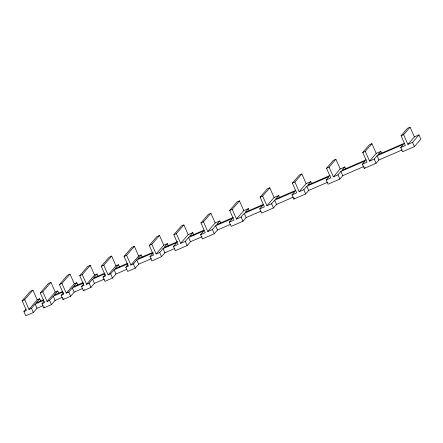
<?xml version="1.0" encoding="UTF-8"?>
<svg xmlns="http://www.w3.org/2000/svg" width="443" height="443" viewBox="0 0 443 443"><rect width="100%" height="100%" fill="white"/><g stroke="black" fill="none" stroke-linecap="round" stroke-linejoin="round"><path stroke-width="0.66" d="M43.17 305.609L37.007 308.284L33.363 312.503L25.76 315.809L23.9 311.59L26.43 310.488L22.15 300.775L30.406 291.217L32.926 290.126L37.212 299.839L28.967 309.386L24.686 299.673L32.926 290.126M23.9 311.59L26.076 309.07M62.358 297.286L55.065 300.448L51.46 304.623L43.863 307.929L42.002 303.71L44.533 302.608L40.252 292.895L48.42 283.431L50.939 282.341L55.225 292.053L47.069 301.5L42.783 291.793L50.939 282.341M28.967 309.386L31.497 308.278L35.141 304.059L43.774 300.315M40.795 301.162L39.732 298.748L36.088 302.962L43.486 299.756M42.002 303.71L44.012 301.378M82.442 288.576L74.197 292.153L70.636 296.273L63.039 299.579L61.178 295.359L63.709 294.257L59.428 284.544L67.508 275.186L70.027 274.095L74.313 283.808L66.245 293.155L61.959 283.442L70.027 274.095M47.069 301.5L49.599 300.398L53.199 296.229L62.928 292.009M58.808 293.377L57.745 290.968L54.146 295.132L62.657 291.439M43.863 307.929L44.665 306.999M61.178 295.359L63.41 292.768M104.57 278.979L94.464 283.359L90.953 287.424L83.356 290.735L81.495 286.51L84.026 285.408L79.74 275.701L87.725 266.453L90.25 265.363L94.531 275.07L86.557 284.306L82.276 274.594L90.25 265.363M66.245 293.155L68.776 292.048L72.331 287.928L83.755 282.977M77.896 285.131L76.833 282.717L73.278 286.837L82.797 282.706M63.039 299.579L63.93 298.543M81.495 286.51L83.699 283.957M126.681 269.388L115.939 274.045L112.478 278.054L104.88 281.36L103.02 277.141L105.55 276.039L101.264 266.326L109.15 257.195L111.675 256.104L115.955 265.817L108.081 274.937L103.8 265.224L111.675 256.104M86.557 284.306L89.093 283.204L92.604 279.14L104.598 273.935M98.119 276.399L97.05 273.984L93.545 278.043L104.913 273.115M83.356 290.735L84.236 289.711M103.02 277.141L105.19 274.621M151.539 258.607L138.687 264.183L135.281 268.126L127.684 271.432L125.823 267.212L128.354 266.11L124.073 256.397L131.848 247.388L134.367 246.302L138.653 256.01L130.884 265.008L126.604 255.295L134.367 246.302M108.081 274.937L110.617 273.829L114.072 269.826L127.983 263.795M119.538 267.14L118.475 264.731L115.019 268.729L127.662 263.247M125.823 267.212L127.961 264.731M174.891 248.479L164.896 252.815L161.551 256.685L151.844 260.916L149.983 256.691L153.566 255.129L149.285 245.416L156.944 236.551L159.463 235.46L163.749 245.173L156.102 254.027L151.816 244.314L159.463 235.46M130.884 265.008L133.421 263.901L136.826 259.958L153.344 252.792M142.236 257.339L141.173 254.924L137.773 258.862L152.458 252.493M149.983 256.691L152.924 253.28M202.03 236.706L190.429 241.74L187.145 245.544L175.328 250.688L173.468 246.463L178.108 244.442L173.828 234.735L181.37 225.996L183.889 224.906L188.175 234.618L180.644 243.34L176.358 233.633L183.889 224.906M156.102 254.027L159.69 252.466L163.035 248.595L176.779 242.631L173.468 246.463M168.384 246.042L167.321 243.628L163.976 247.499L177.726 241.535M230.609 224.313L217.485 230.006L214.268 233.732L202.445 238.882L200.585 234.657L205.231 232.636L200.945 222.923L208.36 214.334L210.885 213.244L215.165 222.956L207.761 231.534L203.481 221.821L210.885 213.244M180.644 243.34L185.285 241.319L188.568 237.514L203.835 230.897L200.585 234.657M193.862 235.034L192.794 232.619L189.515 236.424L204.168 230.067M207.761 231.534L212.402 229.513L215.625 225.78L232.497 218.465L229.319 222.148L231.18 226.367L242.997 221.223L246.153 217.574L261.016 211.128M220.586 222.768L219.789 220.963L216.572 224.684L233.444 217.369M229.319 222.148L233.959 220.127L229.679 210.414L236.961 201.98L239.48 200.889L243.766 210.602L236.496 219.025L232.21 209.312L239.48 200.889M236.496 219.025L241.136 217.004L244.287 213.349L262.865 205.292L259.759 208.891L261.619 213.116L273.436 207.972L276.521 204.4L293.194 197.168M249.182 210.414L248.385 208.609L245.234 212.252L263.192 204.467M259.759 208.891L264.399 206.87L260.119 197.163L267.256 188.89L269.776 187.804L274.062 197.512L266.935 205.768L262.649 196.055L269.776 187.804M266.935 205.768L271.576 203.747L274.654 200.181L295.038 191.337L292.009 194.854L293.87 199.073L305.687 193.929L308.693 190.446L327.892 182.123M279.749 197.932L278.68 195.518L275.601 199.084L295.985 190.241M292.009 194.854L296.649 192.832L292.369 183.12L299.357 175.024L301.877 173.938L306.157 183.646L299.186 191.725L294.9 182.018L301.877 173.938M293.87 199.073L294.733 198.071M299.186 191.725L303.826 189.704L306.833 186.226L329.127 176.558L326.175 179.974L328.036 184.199L339.853 179.05L342.777 175.666L363.985 166.468M311.579 183.463L310.781 181.652L307.774 185.13L330.074 175.461M326.175 179.974L330.816 177.953L326.535 168.24L333.363 160.333L335.883 159.247L340.169 168.955L333.352 176.851L329.066 167.138L335.883 159.247M333.352 176.851L337.992 174.83L340.916 171.441L365.242 160.892L362.374 164.215L364.235 168.434L376.052 163.29L378.892 160.001L402.211 149.889M345.584 168.766L344.787 166.961L341.863 170.345L366.184 159.796M362.374 164.215L367.014 162.193L362.734 152.481L369.39 144.767L371.915 143.682L376.196 153.389L369.551 161.091L365.265 151.379L371.915 143.682M364.235 168.434L365.054 167.487M369.551 161.091L374.191 159.065L377.032 155.781L403.501 144.296L400.721 147.513L402.587 151.739L414.404 146.589L420.85 139.124L418.989 134.905L414.366 136.898L407.898 144.39L403.617 134.678L410.085 127.191L414.366 136.898M381.617 153.206L380.819 151.395L377.979 154.685L404.448 143.2M400.721 147.513L405.367 145.492L401.081 135.785L407.56 128.276L410.085 127.191M407.898 144.39L412.544 142.369L418.989 134.905M22.15 300.775L24.686 299.673M40.252 292.895L42.783 291.793M59.428 284.544L61.959 283.442M79.74 275.701L82.276 274.594M101.264 266.326L103.8 265.224M124.073 256.397L126.604 255.295M149.285 245.416L151.816 244.314M173.828 234.735L176.358 233.633M200.945 222.923L203.481 221.821M229.679 210.414L232.21 209.312M260.119 197.163L262.649 196.055M292.369 183.12L294.9 182.018M326.535 168.24L329.066 167.138M362.734 152.481L365.265 151.379M401.081 135.785L403.617 134.678M37.212 299.839L39.732 298.748M55.225 292.053L57.745 290.968M74.313 283.808L76.833 282.717M94.531 275.07L97.05 273.984M115.955 265.817L118.475 264.731M138.653 256.01L141.173 254.924M163.749 245.173L167.321 243.628M188.175 234.618L192.794 232.619M215.165 222.956L219.789 220.963M243.766 210.602L248.385 208.609M274.062 197.512L278.68 195.518M306.157 183.646L310.781 181.652M340.169 168.955L344.787 166.961M376.196 153.389L380.819 151.395M412.544 142.369L414.404 146.589M377.032 155.781L378.892 160.001M374.191 159.065L376.052 163.29M340.916 171.441L342.777 175.666M337.992 174.83L339.853 179.05M306.833 186.226L308.693 190.446M303.826 189.704L305.687 193.929M274.654 200.181L276.521 204.4M271.576 203.747L273.436 207.972M244.287 213.349L246.153 217.574M241.136 217.004L242.997 221.223M215.625 225.78L217.485 230.006M212.402 229.513L214.268 233.732M188.568 237.514L190.429 241.74M185.285 241.319L187.145 245.544M163.035 248.595L164.896 252.815M159.69 252.466L161.551 256.685M136.826 259.958L138.687 264.183M133.421 263.901L135.281 268.126M114.072 269.826L115.939 274.045M110.617 273.829L112.478 278.054M92.604 279.14L94.464 283.359M89.093 283.204L90.953 287.424M72.331 287.928L74.197 292.153M68.776 292.048L70.636 296.273M53.199 296.229L55.065 300.448M49.599 300.398L51.46 304.623M35.141 304.059L37.007 308.284M31.497 308.278L33.363 312.503"/></g></svg>
